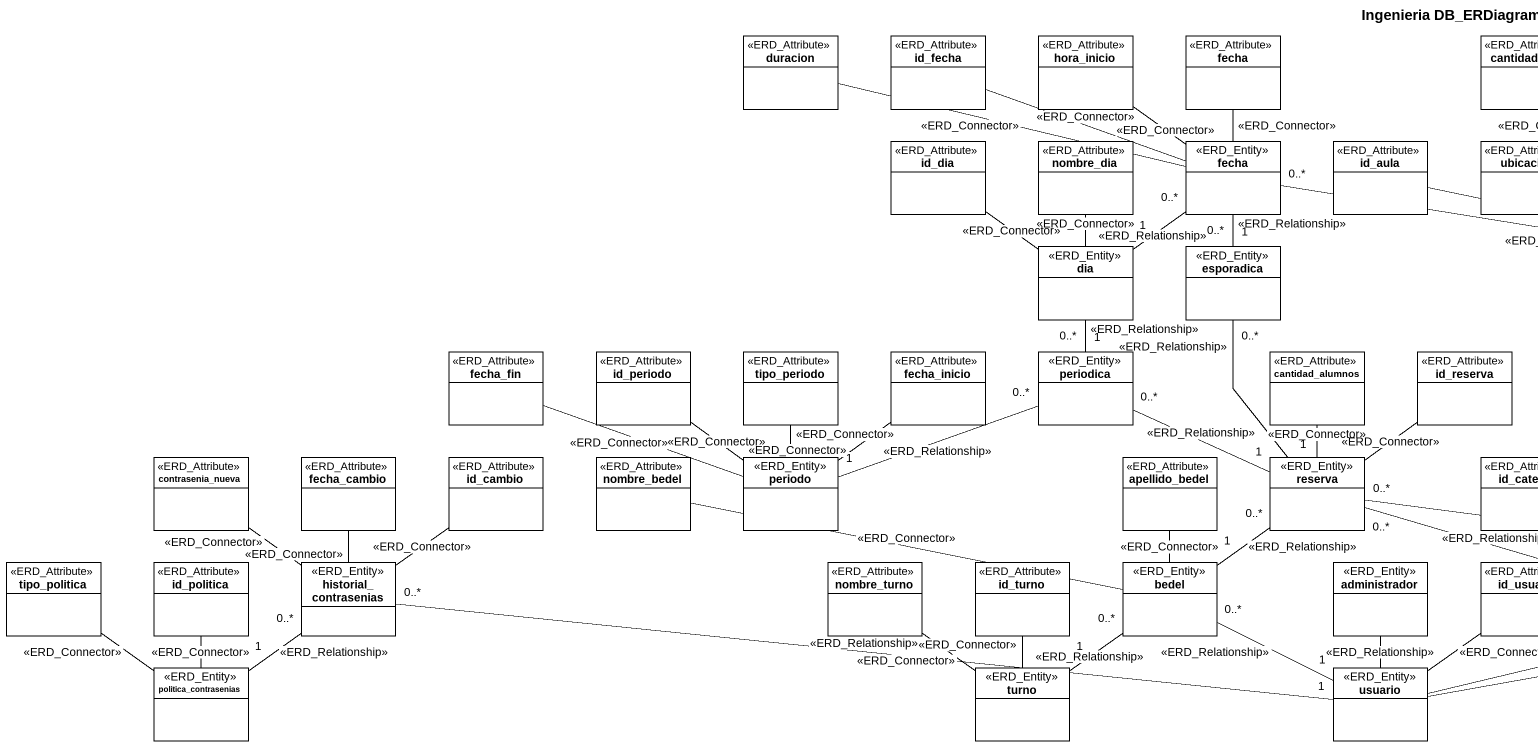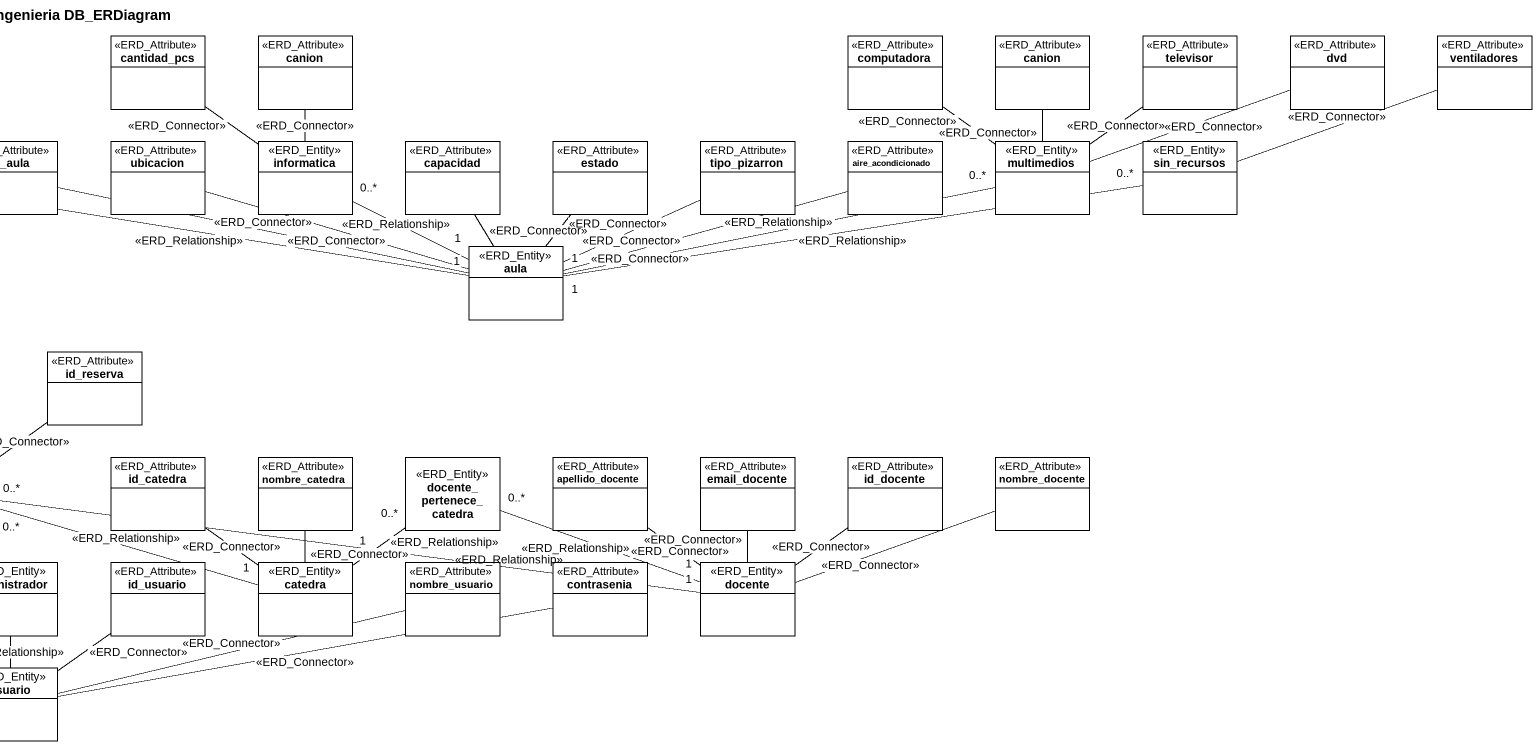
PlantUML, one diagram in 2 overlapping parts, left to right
@startuml
title Ingenieria DB_ERDiagram
hide circle
hide empty members
class duracion <<ERD_Attribute>>
class id_fecha <<ERD_Attribute>>
class hora_inicio <<ERD_Attribute>>
class fecha <<ERD_Attribute>>
class cantidad_pcs <<ERD_Attribute>>
class canion <<ERD_Attribute>>
class computadora <<ERD_Attribute>>
class "canion" as canion_2 <<ERD_Attribute>>
class televisor <<ERD_Attribute>>
class dvd <<ERD_Attribute>>
class ventiladores <<ERD_Attribute>>
class id_dia <<ERD_Attribute>>
class nombre_dia <<ERD_Attribute>>
class "fecha" as fecha_2 <<ERD_Entity>>
class id_aula <<ERD_Attribute>>
class ubicacion <<ERD_Attribute>>
class informatica <<ERD_Entity>>
class capacidad <<ERD_Attribute>>
class estado <<ERD_Attribute>>
class tipo_pizarron <<ERD_Attribute>>
class aire_acondicionado <<ERD_Attribute>>
class multimedios <<ERD_Entity>>
class sin_recursos <<ERD_Entity>>
class dia <<ERD_Entity>>
class esporadica <<ERD_Entity>>
class aula <<ERD_Entity>>
class fecha_fin <<ERD_Attribute>>
class id_periodo <<ERD_Attribute>>
class tipo_periodo <<ERD_Attribute>>
class fecha_inicio <<ERD_Attribute>>
class periodica <<ERD_Entity>>
class cantidad_alumnos <<ERD_Attribute>>
class id_reserva <<ERD_Attribute>>
class contrasenia_nueva <<ERD_Attribute>>
class fecha_cambio <<ERD_Attribute>>
class id_cambio <<ERD_Attribute>>
class nombre_bedel <<ERD_Attribute>>
class periodo <<ERD_Entity>>
class apellido_bedel <<ERD_Attribute>>
class reserva <<ERD_Entity>>
class id_catedra <<ERD_Attribute>>
class nombre_catedra <<ERD_Attribute>>
class docente_pertenece_catedra <<ERD_Entity>>
class apellido_docente <<ERD_Attribute>>
class email_docente <<ERD_Attribute>>
class id_docente <<ERD_Attribute>>
class nombre_docente <<ERD_Attribute>>
class tipo_politica <<ERD_Attribute>>
class id_politica <<ERD_Attribute>>
class historial_contrasenias <<ERD_Entity>>
class nombre_turno <<ERD_Attribute>>
class id_turno <<ERD_Attribute>>
class bedel <<ERD_Entity>>
class administrador <<ERD_Entity>>
class id_usuario <<ERD_Attribute>>
class catedra <<ERD_Entity>>
class nombre_usuario <<ERD_Attribute>>
class contrasenia <<ERD_Attribute>>
class docente <<ERD_Entity>>
class politica_contrasenias <<ERD_Entity>>
class turno <<ERD_Entity>>
class usuario <<ERD_Entity>>
fecha_2 -left- duracion : <<ERD_Connector>>
fecha_2 -left- id_fecha : <<ERD_Connector>>
fecha_2 -up- hora_inicio : <<ERD_Connector>>
fecha_2 -up- fecha : <<ERD_Connector>>
informatica -up- cantidad_pcs : <<ERD_Connector>>
informatica -up- canion : <<ERD_Connector>>
multimedios -up- computadora : <<ERD_Connector>>
multimedios -up- canion_2 : <<ERD_Connector>>
multimedios -up- televisor : <<ERD_Connector>>
multimedios -right- dvd : <<ERD_Connector>>
sin_recursos -right- ventiladores : <<ERD_Connector>>
dia -up- id_dia : <<ERD_Connector>>
dia -up- nombre_dia : <<ERD_Connector>>
dia "1" -up- "0..*" fecha_2 : <<ERD_Relationship>>
esporadica "1" -up- "0..*" fecha_2 : <<ERD_Relationship>>
aula "1" -left- "0..*" fecha_2 : <<ERD_Relationship>>
aula -left- id_aula : <<ERD_Connector>>
aula -left- ubicacion : <<ERD_Connector>>
aula "1" -left- "0..*" informatica : <<ERD_Relationship>>
aula -up- capacidad : <<ERD_Connector>>
aula -up- estado : <<ERD_Connector>>
aula -right- tipo_pizarron : <<ERD_Connector>>
aula -right- aire_acondicionado : <<ERD_Connector>>
aula "1" -right- "0..*" multimedios : <<ERD_Relationship>>
aula "1" -right- "0..*" sin_recursos : <<ERD_Relationship>>
periodica "1" -up- "0..*" dia : <<ERD_Relationship>>
periodo -left- fecha_fin : <<ERD_Connector>>
periodo -up- id_periodo : <<ERD_Connector>>
periodo -up- tipo_periodo : <<ERD_Connector>>
periodo -up- fecha_inicio : <<ERD_Connector>>
periodo "1" -right- "0..*" periodica : <<ERD_Relationship>>
reserva "1" -up- "0..*" esporadica : <<ERD_Relationship>>
reserva "1" -left- "0..*" periodica : <<ERD_Relationship>>
reserva -up- cantidad_alumnos : <<ERD_Connector>>
reserva -up- id_reserva : <<ERD_Connector>>
historial_contrasenias -up- contrasenia_nueva : <<ERD_Connector>>
historial_contrasenias -up- fecha_cambio : <<ERD_Connector>>
historial_contrasenias -up- id_cambio : <<ERD_Connector>>
bedel -left- nombre_bedel : <<ERD_Connector>>
bedel -up- apellido_bedel : <<ERD_Connector>>
bedel "1" -up- "0..*" reserva : <<ERD_Relationship>>
catedra "1" -left- "0..*" reserva : <<ERD_Relationship>>
catedra -up- id_catedra : <<ERD_Connector>>
catedra -up- nombre_catedra : <<ERD_Connector>>
catedra "1" -up- "0..*" docente_pertenece_catedra : <<ERD_Relationship>>
docente "1" -left- "0..*" reserva : <<ERD_Relationship>>
docente "1" -left- "0..*" docente_pertenece_catedra : <<ERD_Relationship>>
docente -up- apellido_docente : <<ERD_Connector>>
docente -up- email_docente : <<ERD_Connector>>
docente -up- id_docente : <<ERD_Connector>>
docente -right- nombre_docente : <<ERD_Connector>>
politica_contrasenias -up- tipo_politica : <<ERD_Connector>>
politica_contrasenias -up- id_politica : <<ERD_Connector>>
politica_contrasenias "1" -up- "0..*" historial_contrasenias : <<ERD_Relationship>>
turno -up- nombre_turno : <<ERD_Connector>>
turno -up- id_turno : <<ERD_Connector>>
turno "1" -up- "0..*" bedel : <<ERD_Relationship>>
usuario "1" -left- "0..*" historial_contrasenias : <<ERD_Relationship>>
usuario "1" -left- "0..*" bedel : <<ERD_Relationship>>
usuario -up- administrador : <<ERD_Relationship>>
usuario -up- id_usuario : <<ERD_Connector>>
usuario -right- nombre_usuario : <<ERD_Connector>>
usuario -right- contrasenia : <<ERD_Connector>>
@enduml
